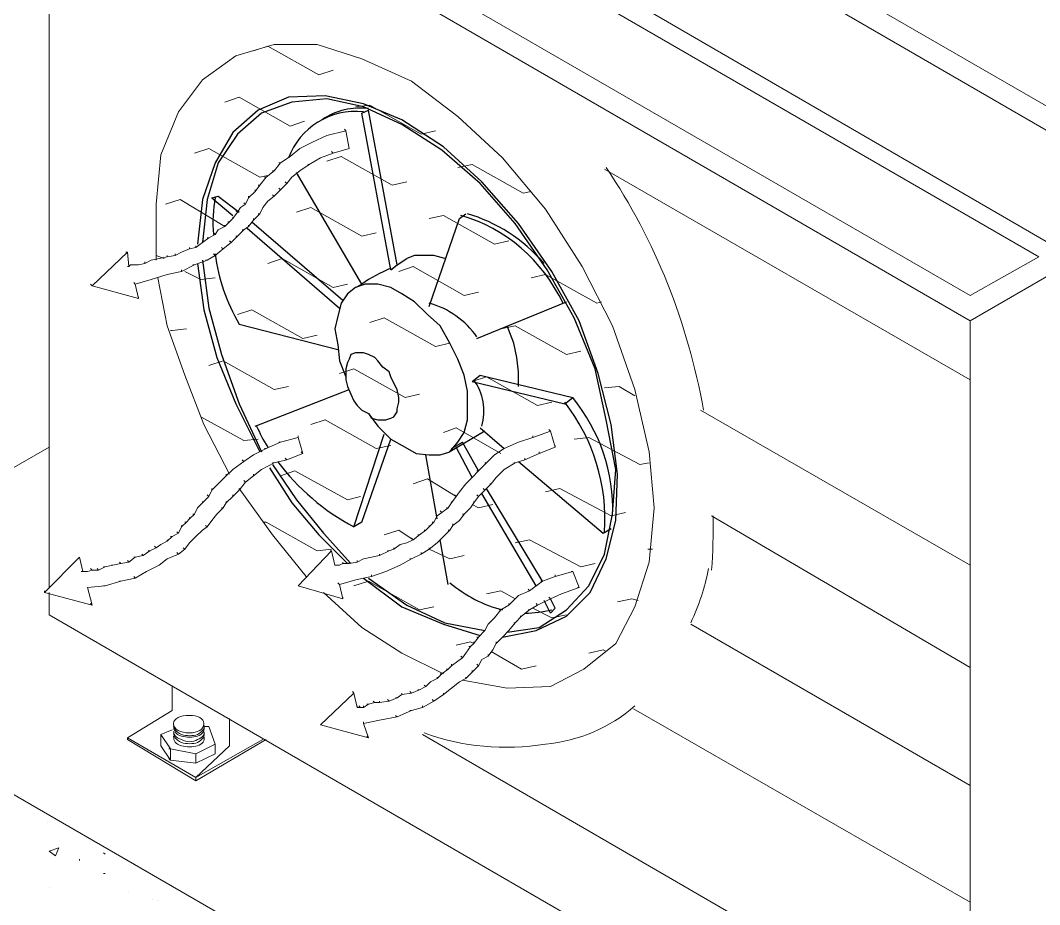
# Model space of a CAD drawing. Header units: millimetres. Extents: x 821 to 906, y 83 to 185.
# Drawn here: x 896.697 to 897.481, y 88.598 to 89.277 of the extents above; entities that cross this region are included whole.
import ezdxf

# ---------------------------------------------------------------- set-up
doc = ezdxf.new("R2010")
doc.units = ezdxf.units.MM
doc.layers.add('C.EMPOTRADO EN PARED Y TECHO', color=210, linetype='Continuous', lineweight=40)

# ---------------------------------------------------------------- blocks, each defined once
blk = doc.blocks.new('htrhfdhdfhfd')
at = {"color": 7, "linetype": 'Continuous', "lineweight": 5, "true_color": 0x000007}
for points in [[(462.9892, 127.1709), (462.8947, 127.1179), (463.8096, 126.5908)], [(462.8748, 127.1063), (463.788, 126.5776), (463.788, 126.5776)], [(462.777, 127.0483), (463.6886, 126.5195), (463.6886, 126.5195)], [(462.7555, 127.0383), (463.6704, 126.5096), (463.6704, 126.5096)], [(463.9455, 125.7836), (463.5991, 125.5847), (463.5991, 126.4433), (462.6427, 126.9969)], [(462.6427, 126.1665), (462.6427, 126.3604), (462.6427, 126.9969)], [(462.6858, 126.9969), (463.5991, 126.4698), (463.5991, 126.4698)], [(463.072, 126.0704), (463.1184, 126.0621), (463.1632, 126.0637), (463.198, 126.082), (463.2311, 126.1085), (463.251, 126.1466), (463.2659, 126.193), (463.2709, 126.2494), (463.2659, 126.3074), (463.251, 126.372), (463.2278, 126.4383), (463.1963, 126.4997), (463.1582, 126.5593), (463.1135, 126.6124), (463.0671, 126.6555), (463.019, 126.6919), (462.9676, 126.7151), (462.9212, 126.73), (462.8764, 126.73), (462.8367, 126.7184), (462.8019, 126.6936), (462.777, 126.6604), (462.7588, 126.6157), (462.7538, 126.5643), (462.7538, 126.5063)], [(463.072, 126.0704), (463.1184, 126.0621), (463.1632, 126.0637), (463.198, 126.082), (463.2311, 126.1085), (463.251, 126.1466), (463.2659, 126.193), (463.2709, 126.2494), (463.2659, 126.3074), (463.251, 126.372), (463.2278, 126.4383), (463.1963, 126.4997), (463.1582, 126.5593), (463.1135, 126.6124), (463.0671, 126.6555), (463.019, 126.6919), (462.9676, 126.7151), (462.9212, 126.73), (462.8764, 126.73), (462.8367, 126.7184), (462.8019, 126.6936), (462.777, 126.6604), (462.7588, 126.6157), (462.7538, 126.5643), (462.7538, 126.5063)], [(463.072, 126.0704), (463.1184, 126.0621), (463.1632, 126.0637), (463.198, 126.082), (463.2311, 126.1085), (463.251, 126.1466), (463.2659, 126.193), (463.2709, 126.2494), (463.2659, 126.3074), (463.251, 126.372), (463.2278, 126.4383), (463.1963, 126.4997), (463.1582, 126.5593), (463.1135, 126.6124), (463.0671, 126.6555), (463.019, 126.6919), (462.9676, 126.7151), (462.9212, 126.73), (462.8764, 126.73), (462.8367, 126.7184), (462.8019, 126.6936), (462.777, 126.6604), (462.7588, 126.6157), (462.7538, 126.5643), (462.7538, 126.5063)], [(462.8698, 126.7284), (462.8549, 126.7234), (462.8549, 126.7234)], [(462.9229, 126.6985), (462.8698, 126.7284), (462.8698, 126.7284)], [(462.9378, 126.7035), (462.9229, 126.6985), (462.9229, 126.6985)], [(462.84, 126.6753), (462.8251, 126.6704), (462.8251, 126.6704)], [(462.893, 126.6455), (462.84, 126.6753), (462.84, 126.6753)], [(462.9759, 126.6671), (462.961, 126.6654), (462.961, 126.6654)], [(463.0289, 126.6372), (462.9759, 126.6671), (462.9759, 126.6671)], [(462.9079, 126.6505), (462.893, 126.6455), (462.893, 126.6455)], [(463.0438, 126.6405), (463.0289, 126.6372), (463.0289, 126.6372)], [(463.9455, 126.6438), (463.5991, 126.4433), (463.5991, 126.4433)], [(462.8085, 126.6223), (462.7936, 126.6173), (462.7936, 126.6173)], [(462.8615, 126.5925), (462.8085, 126.6223), (462.8085, 126.6223)], [(462.9461, 126.614), (462.9311, 126.609), (462.9311, 126.609)], [(462.9991, 126.5842), (462.9461, 126.614), (462.9461, 126.614)], [(463.082, 126.6057), (463.0671, 126.6024), (463.0671, 126.6024)], [(463.135, 126.5759), (463.082, 126.6057), (463.082, 126.6057)], [(462.8698, 126.5941), (462.8615, 126.5925), (462.8615, 126.5925)], [(463.2195, 126.6008), (463.5991, 126.382), (463.5991, 126.382)], [(463.014, 126.5875), (462.9991, 126.5842), (462.9991, 126.5842)], [(463.1433, 126.5776), (463.135, 126.5759), (463.135, 126.5759)], [(462.7787, 126.5693), (462.7637, 126.5643), (462.7637, 126.5643)], [(462.8251, 126.5411), (462.7787, 126.5693), (462.7787, 126.5693)], [(462.9146, 126.561), (462.8997, 126.556), (462.8997, 126.556)], [(462.9676, 126.5311), (462.9146, 126.561), (462.9146, 126.561)], [(463.0521, 126.5527), (463.0372, 126.5494), (463.0372, 126.5494)], [(463.1052, 126.5229), (463.0521, 126.5527), (463.0521, 126.5527)], [(462.9825, 126.5345), (462.9676, 126.5311), (462.9676, 126.5311)], [(463.1201, 126.5262), (463.1052, 126.5229), (463.1052, 126.5229)], [(462.7621, 126.5079), (462.7538, 126.5113), (462.7538, 126.5113)], [(462.8847, 126.5079), (462.8698, 126.503), (462.8698, 126.503)], [(462.9378, 126.4781), (462.8847, 126.5079), (462.8847, 126.5079)], [(463.6704, 126.5096), (463.5991, 126.4698), (463.5991, 126.4698)], [(463.0206, 126.4997), (463.0057, 126.4947), (463.0057, 126.4947)], [(463.0737, 126.4698), (463.0206, 126.4997), (463.0206, 126.4997)], [(462.7555, 126.488), (462.7654, 126.4383), (462.7836, 126.3869), (462.8035, 126.3356), (462.83, 126.2842)], [(462.7555, 126.488), (462.7654, 126.4383), (462.7836, 126.3869), (462.8035, 126.3356), (462.83, 126.2842)], [(462.8002, 126.4864), (462.7836, 126.4947), (462.7836, 126.4947)], [(462.8151, 126.488), (462.8002, 126.4864), (462.8002, 126.4864)], [(463.1582, 126.4914), (463.1433, 126.488), (463.1433, 126.488)], [(463.2113, 126.4615), (463.1582, 126.4914), (463.1582, 126.4914)], [(462.9527, 126.4814), (462.9378, 126.4781), (462.9378, 126.4781)], [(463.0886, 126.4731), (463.0737, 126.4698), (463.0737, 126.4698)], [(462.8532, 126.4549), (462.8383, 126.4499), (462.8383, 126.4499)], [(462.9063, 126.4251), (462.8532, 126.4549), (462.8532, 126.4549)], [(463.2162, 126.4632), (463.2113, 126.4615), (463.2113, 126.4615)], [(462.9908, 126.4466), (462.9759, 126.4416), (462.9759, 126.4416)], [(463.0438, 126.4168), (462.9908, 126.4466), (462.9908, 126.4466)], [(462.7853, 126.435), (462.7704, 126.4334), (462.7704, 126.4334)], [(463.1267, 126.4383), (463.1118, 126.435), (463.1118, 126.435)], [(463.1798, 126.4085), (463.1267, 126.4383), (463.1267, 126.4383)], [(462.7704, 126.4334), (462.7687, 126.4334), (462.7687, 126.4334)], [(462.9212, 126.4284), (462.9063, 126.4251), (462.9063, 126.4251)], [(463.0588, 126.4201), (463.0438, 126.4168), (463.0438, 126.4168)], [(462.8234, 126.4019), (462.8085, 126.3969), (462.8085, 126.3969)], [(462.8764, 126.372), (462.8234, 126.4019), (462.8234, 126.4019)], [(463.1947, 126.4118), (463.1798, 126.4085), (463.1798, 126.4085)], [(462.9593, 126.3936), (462.9444, 126.3886), (462.9444, 126.3886)], [(463.0124, 126.3637), (462.9593, 126.3936), (462.9593, 126.3936)], [(463.0969, 126.3853), (463.082, 126.3803), (463.082, 126.3803)], [(463.1499, 126.3555), (463.0969, 126.3853), (463.0969, 126.3853)], [(462.8914, 126.3753), (462.8764, 126.372), (462.8764, 126.372)], [(463.2345, 126.3753), (463.2195, 126.3737), (463.2195, 126.3737)], [(463.251, 126.3654), (463.2345, 126.3753), (463.2345, 126.3753)], [(463.0273, 126.3671), (463.0124, 126.3637), (463.0124, 126.3637)], [(463.1648, 126.3588), (463.1499, 126.3555), (463.1499, 126.3555)], [(463.319, 126.3505), (463.5991, 126.1897), (463.5991, 126.1897)], [(462.845, 126.319), (462.8002, 126.3438), (462.8002, 126.3438)], [(462.9295, 126.3405), (462.9146, 126.3356), (462.9146, 126.3356)], [(462.9825, 126.3107), (462.9295, 126.3405), (462.9295, 126.3405)], [(463.0654, 126.3322), (463.0521, 126.3273), (463.0521, 126.3273)], [(463.1118, 126.3057), (463.0654, 126.3322), (463.0654, 126.3322)], [(462.8599, 126.3206), (462.845, 126.319), (462.845, 126.319)], [(463.203, 126.3223), (463.188, 126.3206), (463.188, 126.3206)], [(463.256, 126.2941), (463.203, 126.3223), (463.203, 126.3223)], [(462.6427, 126.3124), (462.3113, 126.1218), (463.5842, 125.3858)], [(462.9974, 126.314), (462.9825, 126.3107), (462.9825, 126.3107)], [(462.898, 126.2875), (462.8831, 126.2825), (462.8831, 126.2825)], [(462.9527, 126.2577), (462.898, 126.2875), (462.898, 126.2875)], [(463.2659, 126.2958), (463.256, 126.2941), (463.256, 126.2941)], [(463.0356, 126.2792), (463.0206, 126.2742), (463.0206, 126.2742)], [(463.0654, 126.261), (463.0356, 126.2792), (463.0356, 126.2792)], [(462.84, 126.2693), (462.8748, 126.2212), (462.9096, 126.1781)], [(462.84, 126.2693), (462.8748, 126.2212), (462.9096, 126.1781)], [(462.84, 126.2693), (462.8748, 126.2212), (462.9096, 126.1781)], [(463.1731, 126.2693), (463.1582, 126.2659), (463.1582, 126.2659)], [(463.2262, 126.2411), (463.1731, 126.2693), (463.1731, 126.2693)], [(462.9659, 126.261), (462.9527, 126.2577), (462.9527, 126.2577)], [(463.0886, 126.2494), (463.082, 126.2527), (463.082, 126.2527)], [(463.1035, 126.2527), (463.0886, 126.2494), (463.0886, 126.2494)], [(463.2411, 126.2444), (463.2262, 126.2411), (463.2262, 126.2411)], [(462.8682, 126.2345), (462.8648, 126.2345), (462.8648, 126.2345)], [(462.9212, 126.2046), (462.8682, 126.2345), (462.8682, 126.2345)], [(463.3306, 126.2411), (463.5991, 126.0836), (463.5991, 126.0836)], [(463.0057, 126.2262), (462.9908, 126.2212), (462.9908, 126.2212)], [(463.0206, 126.2162), (463.0057, 126.2262), (463.0057, 126.2262)], [(463.1416, 126.2162), (463.1267, 126.2129), (463.1267, 126.2129)], [(463.1947, 126.188), (463.1416, 126.2162), (463.1416, 126.2162)], [(462.9361, 126.2063), (462.9212, 126.2046), (462.9212, 126.2046)], [(463.0588, 126.1963), (463.0372, 126.2063), (463.0372, 126.2063)], [(463.2693, 126.2063), (463.2643, 126.2063), (463.2643, 126.2063)], [(463.0737, 126.1997), (463.0588, 126.1963), (463.0588, 126.1963)], [(463.2096, 126.1914), (463.1947, 126.188), (463.1947, 126.188)], [(462.9742, 126.1731), (462.9593, 126.1682), (462.9593, 126.1682)], [(463.0273, 126.1433), (462.9742, 126.1731), (462.9742, 126.1731)], [(462.6427, 126.1383), (462.6427, 126.1615), (462.6427, 126.1615)], [(462.9278, 126.1615), (462.9676, 126.1251), (463.009, 126.0985), (463.0521, 126.077)], [(462.9278, 126.1615), (462.9676, 126.1251), (463.009, 126.0985), (463.0521, 126.077)], [(462.9278, 126.1615), (462.9676, 126.1251), (463.009, 126.0985), (463.0521, 126.077)], [(463.1118, 126.1632), (463.0969, 126.1599), (463.0969, 126.1599)], [(463.1267, 126.1549), (463.1118, 126.1632), (463.1118, 126.1632)], [(463.2477, 126.1549), (463.2328, 126.1516), (463.2328, 126.1516)], [(463.2543, 126.1532), (463.2477, 126.1549), (463.2477, 126.1549)], [(463.5991, 125.5847), (462.6427, 126.1383), (462.6427, 126.1383)], [(463.0422, 126.1466), (463.0273, 126.1433), (463.0273, 126.1433)], [(463.1648, 126.135), (463.145, 126.145), (463.145, 126.145)], [(463.1798, 126.1383), (463.1648, 126.135), (463.1648, 126.135)], [(463.309, 126.1284), (463.5991, 125.961), (463.5991, 125.961)], [(463.0803, 126.1101), (463.0654, 126.1068), (463.0654, 126.1068)], [(463.0836, 126.1085), (463.0803, 126.1101), (463.0803, 126.1101)], [(463.1334, 126.082), (463.1019, 126.1002), (463.1019, 126.1002)], [(463.2179, 126.1019), (463.203, 126.0985), (463.203, 126.0985)], [(463.2212, 126.1002), (463.2179, 126.1019), (463.2179, 126.1019)], [(463.1483, 126.0853), (463.1334, 126.082), (463.1334, 126.082)], [(462.8648, 126.009), (462.7952, 125.9693), (462.724, 126.0107), (462.7704, 126.0389), (462.7704, 126.0637)], [(463.2494, 126.0405), (463.5991, 125.84), (463.5991, 125.84)], [(462.7952, 125.9693), (462.83, 126.0024), (462.83, 126.0306)], [(462.724, 126.0107), (462.724, 126.009), (462.724, 126.009)], [(463.0306, 126.014), (463.5991, 125.6842), (463.5991, 125.6842)], [(462.8682, 126.009), (462.7952, 125.9659), (462.724, 126.009)], [(462.7952, 125.9659), (462.7952, 125.9693), (462.7952, 125.9693)], [(462.6427, 125.893), (462.6527, 125.8963), (462.6527, 125.8963)], [(462.6494, 125.888), (462.6527, 125.8963), (462.6527, 125.8963)], [(462.6427, 125.893), (462.6494, 125.888), (462.6494, 125.888)], [(462.6742, 125.8831), (462.6742, 125.8847), (462.6742, 125.8847)], [(462.7008, 125.8897), (462.6991, 125.8914), (462.6991, 125.8914)], [(462.7008, 125.8698), (462.6991, 125.8698), (462.6991, 125.8698)]]:
    blk.add_lwpolyline(points, dxfattribs=at)
at = {"color": 7, "linetype": 'Continuous', "lineweight": -2, "true_color": 0x000007}
for points in [[(463.1135, 126.1151), (463.1483, 126.1218), (463.1798, 126.1367), (463.2046, 126.1615), (463.2212, 126.1963), (463.2311, 126.2361), (463.2328, 126.2842), (463.2262, 126.3356), (463.2129, 126.3886), (463.193, 126.4433), (463.1648, 126.4947), (463.13, 126.5444), (463.0919, 126.5875), (463.0521, 126.624), (463.009, 126.6521), (462.9693, 126.6687), (462.9295, 126.677), (462.8914, 126.6753), (462.8599, 126.6621), (462.8334, 126.6389), (462.8151, 126.6074), (462.8019, 126.5693), (462.7969, 126.5229)], [(463.1184, 126.1201), (463.1516, 126.1251), (463.1798, 126.1433), (463.203, 126.1682), (463.2195, 126.2013), (463.2278, 126.2427), (463.2311, 126.2892), (463.2212, 126.3405), (463.2096, 126.3936), (463.188, 126.4466), (463.1599, 126.4963), (463.1267, 126.5444), (463.0903, 126.5858), (463.0505, 126.6206), (463.009, 126.6472), (462.9693, 126.6654), (462.9311, 126.6737), (462.8947, 126.6704), (462.8632, 126.6588), (462.8383, 126.6372), (462.8184, 126.6074), (462.8068, 126.5693), (462.8019, 126.5245)], [(462.9676, 126.6588), (462.9742, 126.6621), (462.9742, 126.6621)], [(462.9974, 126.4963), (462.9676, 126.6588), (462.9676, 126.6588)], [(463.0041, 126.5013), (462.9742, 126.6621), (462.9742, 126.6621)], [(462.9676, 126.4814), (462.8997, 126.5974), (462.8997, 126.5974)], [(462.8118, 126.5709), (462.8184, 126.5726), (462.8184, 126.5726)], [(462.8184, 126.5726), (462.84, 126.556), (462.84, 126.556)], [(462.8118, 126.5709), (462.8334, 126.5527), (462.8334, 126.5527)], [(463.0687, 126.5494), (463.0753, 126.5543), (463.0753, 126.5543)], [(462.8483, 126.5394), (462.9444, 126.4566), (462.9444, 126.4566)], [(462.8532, 126.5461), (462.9477, 126.4648), (462.9477, 126.4648)], [(463.0372, 126.4582), (463.0687, 126.5494), (463.0687, 126.5494)], [(462.9974, 126.4963), (463.0041, 126.5013), (463.014, 126.5079)], [(463.0538, 126.5079), (463.0422, 126.5113), (463.0306, 126.5113), (463.0223, 126.5113), (463.014, 126.5079)], [(462.7969, 126.503), (462.8035, 126.4549), (462.8168, 126.4052), (462.8367, 126.3571), (462.8615, 126.3074)], [(462.8019, 126.5063), (462.8085, 126.4566), (462.8217, 126.4085), (462.84, 126.3571), (462.8632, 126.3074)], [(462.9742, 126.3472), (462.9842, 126.3339), (462.9974, 126.3206), (463.0124, 126.3124), (463.024, 126.3057), (463.0372, 126.3041), (463.0488, 126.3041), (463.0588, 126.3074), (463.0671, 126.3173), (463.0737, 126.3273), (463.077, 126.3405), (463.077, 126.3521), (463.077, 126.3704), (463.0737, 126.3869), (463.0671, 126.4035), (463.0588, 126.4201), (463.0488, 126.4383), (463.0356, 126.4499), (463.0223, 126.4632), (463.009, 126.4715), (462.9974, 126.4781), (462.9842, 126.4814), (462.9709, 126.4814), (462.961, 126.4781), (462.9527, 126.4715), (462.9461, 126.4615), (462.9427, 126.4483), (462.9394, 126.435), (462.9427, 126.4184), (462.9444, 126.4019), (462.951, 126.3853)], [(462.961, 126.4781), (462.9676, 126.4814), (462.9676, 126.4814)], [(463.0869, 126.4251), (463.1798, 126.4632), (463.1798, 126.4632)], [(462.84, 126.44), (462.9427, 126.4135), (462.9427, 126.4135)], [(463.13, 126.3753), (463.13, 126.3903), (463.1284, 126.4052), (463.1251, 126.4201), (463.1184, 126.4383)], [(463.082, 126.3803), (463.0903, 126.3869), (463.0903, 126.3869)], [(463.0903, 126.3869), (463.1864, 126.3637), (463.1864, 126.3637)], [(462.8566, 126.3339), (462.9543, 126.372), (462.9543, 126.372)], [(463.082, 126.3803), (463.1781, 126.3571), (463.1781, 126.3571)], [(463.1781, 126.3571), (463.1864, 126.3637), (463.1864, 126.3637)], [(463.0952, 126.3289), (463.0588, 126.3074), (463.0588, 126.3074)], [(463.0903, 126.3322), (463.1151, 126.3107), (463.1151, 126.3107)], [(462.9676, 126.2345), (462.9593, 126.2295), (462.9908, 126.3256)], [(462.9676, 126.2345), (462.9974, 126.3206), (462.9974, 126.3206)], [(463.0604, 126.3107), (463.072, 126.3173), (463.072, 126.3173)], [(463.0886, 126.2875), (463.072, 126.3173), (463.072, 126.3173)], [(463.082, 126.2809), (463.0654, 126.3124), (463.0654, 126.3124)], [(463.0455, 126.2378), (463.0339, 126.3041), (463.0339, 126.3041)], [(463.13, 126.2974), (463.2179, 126.2229), (463.2179, 126.2229)], [(462.8715, 126.2908), (462.8947, 126.2543), (462.9229, 126.2212), (462.9527, 126.1914)], [(462.8748, 126.2941), (462.8997, 126.2577), (462.9278, 126.2229), (462.956, 126.1914)], [(463.1483, 126.1682), (463.0919, 126.2643), (463.0919, 126.2643)], [(463.1549, 126.1731), (463.0969, 126.2693), (463.0969, 126.2693)], [(463.2179, 126.2229), (463.2262, 126.2278), (463.2262, 126.2278)], [(463.0571, 126.1698), (463.0488, 126.2162), (463.0488, 126.2162)], [(462.9693, 126.1764), (463.009, 126.1466), (463.0521, 126.1284), (463.0903, 126.1168)], [(462.9742, 126.1764), (463.014, 126.1483), (463.0538, 126.13), (463.0952, 126.1218)], [(463.1632, 126.14), (463.1566, 126.1532), (463.1566, 126.1532)], [(463.1682, 126.145), (463.1632, 126.1549), (463.1632, 126.1549)], [(463.1632, 126.14), (463.1682, 126.145), (463.1682, 126.145)]]:
    blk.add_lwpolyline(points, dxfattribs=at)
at = {"color": 7, "linetype": 'Continuous', "lineweight": 9, "true_color": 0x000007}
for points in [[(462.8648, 126.561), (462.8698, 126.5676), (462.8764, 126.5726), (462.8831, 126.5792), (462.8897, 126.5858), (462.8947, 126.5925), (462.903, 126.5991), (462.9129, 126.6057), (462.9245, 126.6124), (462.9378, 126.6173), (462.9543, 126.6223), (462.951, 126.6405), (462.9311, 126.6356), (462.9162, 126.6289), (462.903, 126.6223), (462.893, 126.614), (462.8831, 126.6074), (462.8764, 126.5991), (462.8682, 126.5925), (462.8615, 126.5842), (462.8566, 126.5776), (462.8499, 126.5709), (462.8466, 126.5643), (462.8416, 126.561), (462.8383, 126.556), (462.8334, 126.5494), (462.83, 126.5461), (462.8251, 126.5411), (462.8184, 126.5378), (462.8151, 126.5328), (462.8085, 126.5295), (462.8019, 126.5245), (462.7952, 126.5195), (462.7886, 126.5179), (462.7803, 126.5146), (462.7737, 126.5113), (462.7654, 126.5096), (462.7571, 126.5079), (462.7488, 126.5063), (462.7422, 126.503), (462.7356, 126.5013), (462.7322, 126.5013), (462.7273, 126.5013), (462.7256, 126.4997), (462.724, 126.5146), (462.6875, 126.4798), (462.7356, 126.4665), (462.7322, 126.4814), (462.7488, 126.4864), (462.7654, 126.4914), (462.7803, 126.4947), (462.7936, 126.5013), (462.8068, 126.5063), (462.8151, 126.5113), (462.8234, 126.5179), (462.8317, 126.5245), (462.8383, 126.5311), (462.845, 126.5378), (462.8499, 126.5411), (462.8549, 126.5477), (462.8615, 126.5543)], [(462.9311, 126.6356), (462.9311, 126.6356)], [(462.9162, 126.6289), (462.9162, 126.6289)], [(462.893, 126.614), (462.893, 126.614)], [(462.903, 126.6223), (462.903, 126.6223)], [(462.9543, 126.6223), (462.9543, 126.6223)], [(462.9245, 126.6124), (462.9245, 126.6124)], [(462.8947, 126.5925), (462.8947, 126.5925)], [(462.903, 126.5991), (462.903, 126.5991)], [(462.8416, 126.561), (462.8416, 126.561)], [(462.8698, 126.5676), (462.8698, 126.5676)], [(462.8184, 126.5378), (462.8184, 126.5378)], [(462.7571, 126.5079), (462.7571, 126.5079)], [(462.7803, 126.5146), (462.7803, 126.5146)], [(462.7273, 126.5013), (462.7273, 126.5013)], [(462.7356, 126.5013), (462.7356, 126.5013)], [(462.7488, 126.5063), (462.7488, 126.5063)], [(462.7654, 126.4914), (462.7654, 126.4914)], [(462.7488, 126.4864), (462.7488, 126.4864)], [(463.0803, 126.2494), (463.0836, 126.2543), (463.0886, 126.261), (463.0952, 126.2676), (463.1019, 126.2742), (463.1068, 126.2809), (463.1151, 126.2892), (463.1267, 126.2958), (463.1367, 126.2991), (463.1516, 126.3057), (463.1682, 126.3124), (463.1632, 126.3289), (463.145, 126.3223), (463.13, 126.3173), (463.1151, 126.3107), (463.1052, 126.3041), (463.0969, 126.2958), (463.0886, 126.2875), (463.082, 126.2809), (463.0753, 126.2742), (463.0687, 126.2659), (463.0654, 126.261), (463.0604, 126.2543), (463.0571, 126.2494), (463.0505, 126.2444), (463.0455, 126.2411), (463.0422, 126.2345), (463.0372, 126.2295), (463.0339, 126.2262), (463.0273, 126.2212), (463.0206, 126.2162), (463.014, 126.2129), (463.0074, 126.2113), (463.0008, 126.2063), (462.9958, 126.2046), (462.9858, 126.1997), (462.9776, 126.198), (462.9693, 126.1963), (462.9626, 126.193), (462.9543, 126.1914), (462.9477, 126.1914), (462.9444, 126.1897), (462.9427, 126.1897), (462.9394, 126.1897), (462.9361, 126.2046), (462.9013, 126.1682), (462.9477, 126.1549), (462.9444, 126.1698), (462.9626, 126.1748), (462.9776, 126.1781), (462.9925, 126.1831), (463.0074, 126.1897), (463.019, 126.1963), (463.0289, 126.2013), (463.0372, 126.2063), (463.0455, 126.2129), (463.0521, 126.2195), (463.0588, 126.2262), (463.0621, 126.2311), (463.0687, 126.2361), (463.0737, 126.2427)], [(462.8168, 126.2427), (462.8234, 126.2494), (462.8267, 126.2543), (462.8334, 126.261), (462.84, 126.2676), (462.8466, 126.2759), (462.8549, 126.2825), (462.8632, 126.2892), (462.8764, 126.2958), (462.8897, 126.2991), (462.9063, 126.3057), (462.9013, 126.3223), (462.8831, 126.3173), (462.8682, 126.3107), (462.8549, 126.3041), (462.845, 126.2974), (462.8334, 126.2892), (462.8267, 126.2825), (462.8184, 126.2742), (462.8118, 126.2676), (462.8085, 126.261), (462.8019, 126.2543), (462.7969, 126.2494), (462.7936, 126.2427), (462.7886, 126.2378), (462.7853, 126.2345), (462.7803, 126.2295), (462.777, 126.2229), (462.7704, 126.2195), (462.7654, 126.2146), (462.7588, 126.2113), (462.7538, 126.2079), (462.7472, 126.2046), (462.7405, 126.1997), (462.7322, 126.198), (462.7256, 126.193), (462.7173, 126.1914), (462.709, 126.1897), (462.7008, 126.188), (462.6941, 126.1847), (462.6875, 126.1847), (462.6825, 126.1831), (462.6792, 126.1831), (462.6776, 126.1831), (462.6742, 126.198), (462.6378, 126.1615), (462.6875, 126.1483), (462.6825, 126.1665), (462.7008, 126.1682), (462.7173, 126.1731), (462.7322, 126.1764), (462.7438, 126.1831), (462.7571, 126.1897), (462.7654, 126.1963), (462.777, 126.2013), (462.7836, 126.2063), (462.7886, 126.2129), (462.7952, 126.2195), (462.8019, 126.2262), (462.8068, 126.2295), (462.8118, 126.2361)], [(463.13, 126.3173), (463.13, 126.3173)], [(463.1151, 126.3107), (463.1151, 126.3107)], [(462.8549, 126.3041), (462.8549, 126.3041)], [(463.1052, 126.3041), (463.1052, 126.3041)], [(462.8334, 126.2892), (462.8334, 126.2892)], [(462.8632, 126.2892), (462.8632, 126.2892)], [(463.1151, 126.2892), (463.1151, 126.2892)], [(463.082, 126.2809), (463.082, 126.2809)], [(463.1068, 126.2809), (463.1068, 126.2809)], [(462.8184, 126.2742), (462.8184, 126.2742)], [(463.0687, 126.2659), (463.0687, 126.2659)], [(463.0753, 126.2742), (463.0753, 126.2742)], [(462.7969, 126.2494), (462.7969, 126.2494)], [(462.8118, 126.2361), (462.8118, 126.2361)], [(463.0455, 126.2411), (463.0455, 126.2411)], [(463.0687, 126.2361), (463.0687, 126.2361)], [(462.8019, 126.2262), (462.8019, 126.2262)], [(462.7886, 126.2129), (462.7886, 126.2129)], [(462.7952, 126.2195), (462.7952, 126.2195)], [(463.014, 126.2129), (463.014, 126.2129)], [(463.0455, 126.2129), (463.0455, 126.2129)], [(463.0521, 126.2195), (463.0521, 126.2195)], [(462.7588, 126.2113), (462.7588, 126.2113)], [(463.0074, 126.2113), (463.0074, 126.2113)], [(462.6742, 126.198), (462.6742, 126.198)], [(462.7654, 126.1963), (462.7654, 126.1963)], [(462.9693, 126.1963), (462.9693, 126.1963)], [(462.9776, 126.198), (462.9776, 126.198)], [(462.6825, 126.1831), (462.6825, 126.1831)], [(462.7438, 126.1831), (462.7438, 126.1831)], [(462.7571, 126.1897), (462.7571, 126.1897)], [(463.1035, 126.1019), (463.1068, 126.1085), (463.1135, 126.1151), (463.1201, 126.1218), (463.1267, 126.13), (463.1334, 126.1367), (463.1416, 126.1433), (463.1499, 126.1483), (463.1632, 126.1549), (463.1748, 126.1599), (463.193, 126.1665), (463.1864, 126.1831), (463.1682, 126.1781), (463.1549, 126.1731), (463.1416, 126.1632), (463.13, 126.1582), (463.1201, 126.1483), (463.1118, 126.1433), (463.1052, 126.135), (463.0985, 126.1284), (463.0952, 126.1218), (463.0886, 126.1151), (463.0836, 126.1085), (463.0803, 126.1052), (463.0753, 126.0985), (463.072, 126.0936), (463.0671, 126.0903), (463.0604, 126.0853), (463.0571, 126.082), (463.0505, 126.077), (463.0455, 126.072), (463.0389, 126.0687), (463.0339, 126.0637), (463.0273, 126.0604), (463.019, 126.0571), (463.009, 126.0555), (463.0041, 126.0521), (462.9958, 126.0488), (462.9858, 126.0472), (462.9809, 126.0472), (462.9742, 126.0455), (462.9693, 126.0422), (462.9659, 126.0422), (462.9626, 126.0422), (462.9593, 126.0571), (462.9245, 126.024), (462.9742, 126.0107), (462.9693, 126.0256), (462.9858, 126.0289), (463.0041, 126.0322), (463.019, 126.0389), (463.0306, 126.0422), (463.0422, 126.0488), (463.0521, 126.0555), (463.0604, 126.0621), (463.0687, 126.0687), (463.0753, 126.072), (463.082, 126.0787), (463.0886, 126.0853), (463.0919, 126.0919), (463.0985, 126.0952)], [(462.9394, 126.1897), (462.9394, 126.1897)], [(462.9925, 126.1831), (462.9925, 126.1831)], [(463.0074, 126.1897), (463.0074, 126.1897)], [(462.9626, 126.1748), (462.9626, 126.1748)], [(462.6825, 126.1665), (462.6825, 126.1665)], [(462.9013, 126.1682), (462.9013, 126.1682)], [(463.1748, 126.1599), (463.1748, 126.1599)], [(463.13, 126.1582), (463.13, 126.1582)], [(463.0985, 126.1284), (463.0985, 126.1284)], [(463.1052, 126.135), (463.1052, 126.135)], [(463.1201, 126.1218), (463.1201, 126.1218)], [(463.1135, 126.1151), (463.1135, 126.1151)], [(463.0753, 126.0985), (463.0753, 126.0985)], [(463.0671, 126.0903), (463.0671, 126.0903)], [(463.0919, 126.0919), (463.0919, 126.0919)], [(463.0389, 126.0687), (463.0389, 126.0687)], [(463.0687, 126.0687), (463.0687, 126.0687)], [(463.0604, 126.0621), (463.0604, 126.0621)], [(462.9245, 126.024), (462.9245, 126.024)], [(462.9858, 126.0289), (462.9858, 126.0289)], [(462.7687, 125.9991), (462.7588, 126.014), (462.7588, 126.0024), (462.7687, 125.9875)], [(462.7588, 126.014), (462.7588, 126.014)], [(462.7952, 125.9941), (462.7687, 125.9991), (462.7687, 125.9875), (462.7952, 125.9842)], [(462.7952, 125.9842), (462.7952, 125.9842)]]:
    blk.add_lwpolyline(points, close=True, dxfattribs=at)
for points in [[(462.951, 126.6405), (462.9494, 126.6422), (462.9494, 126.6422)], [(462.9378, 126.6173), (462.9361, 126.619), (462.9361, 126.619)], [(462.8831, 126.6074), (462.8814, 126.6074), (462.8814, 126.6074)], [(462.9129, 126.6057), (462.9113, 126.6057), (462.9113, 126.6057)], [(462.8682, 126.5925), (462.8665, 126.5925), (462.8665, 126.5925)], [(462.8764, 126.5991), (462.8748, 126.5991), (462.8748, 126.5991)], [(462.8615, 126.5842), (462.8599, 126.5842), (462.8599, 126.5842)], [(462.8897, 126.5858), (462.888, 126.5875), (462.888, 126.5875)], [(462.8499, 126.5709), (462.8499, 126.5726), (462.8499, 126.5726)], [(462.8566, 126.5776), (462.8566, 126.5792), (462.8566, 126.5792)], [(462.8764, 126.5726), (462.8748, 126.5742), (462.8748, 126.5742)], [(462.8831, 126.5792), (462.8814, 126.5809), (462.8814, 126.5809)], [(462.8466, 126.5643), (462.845, 126.5659), (462.845, 126.5659)], [(462.8334, 126.5494), (462.8334, 126.551), (462.8334, 126.551)], [(462.8383, 126.556), (462.8367, 126.5577), (462.8367, 126.5577)], [(462.8615, 126.5543), (462.8599, 126.5543), (462.8599, 126.5543)], [(462.8251, 126.5411), (462.8251, 126.5427), (462.8251, 126.5427)], [(462.83, 126.5461), (462.8284, 126.5461), (462.8284, 126.5461)], [(462.8499, 126.5411), (462.8499, 126.5427), (462.8499, 126.5427)], [(462.8549, 126.5477), (462.8549, 126.5494), (462.8549, 126.5494)], [(462.8085, 126.5295), (462.8068, 126.5295), (462.8068, 126.5295)], [(462.8151, 126.5328), (462.8135, 126.5345), (462.8135, 126.5345)], [(462.8383, 126.5311), (462.8367, 126.5311), (462.8367, 126.5311)], [(462.845, 126.5378), (462.8433, 126.5378), (462.8433, 126.5378)], [(462.7886, 126.5179), (462.7886, 126.5195), (462.7886, 126.5195)], [(462.7952, 126.5195), (462.7952, 126.5212), (462.7952, 126.5212)], [(462.8019, 126.5245), (462.8019, 126.5262), (462.8019, 126.5262)], [(462.8234, 126.5179), (462.8217, 126.5195), (462.8217, 126.5195)], [(462.8317, 126.5245), (462.83, 126.5262), (462.83, 126.5262)], [(462.724, 126.5146), (462.7223, 126.5146), (462.7223, 126.5146)], [(462.7654, 126.5096), (462.7654, 126.5113), (462.7654, 126.5113)], [(462.7737, 126.5113), (462.7737, 126.5129), (462.7737, 126.5129)], [(462.8151, 126.5113), (462.8135, 126.5129), (462.8135, 126.5129)], [(462.7256, 126.4997), (462.724, 126.4997), (462.724, 126.4997)], [(462.7322, 126.5013), (462.7306, 126.5013), (462.7306, 126.5013)], [(462.7422, 126.503), (462.7422, 126.5046), (462.7422, 126.5046)], [(462.7936, 126.5013), (462.7919, 126.5013), (462.7919, 126.5013)], [(462.8068, 126.5063), (462.8052, 126.5063), (462.8052, 126.5063)], [(462.7803, 126.4947), (462.7803, 126.4963), (462.7803, 126.4963)], [(462.6875, 126.4798), (462.6858, 126.4814), (462.6858, 126.4814)], [(462.7322, 126.4814), (462.7306, 126.4831), (462.7306, 126.4831)], [(462.7356, 126.4665), (462.7356, 126.4682), (462.7356, 126.4682)], [(463.1632, 126.3289), (463.1615, 126.3306), (463.1615, 126.3306)], [(462.8831, 126.3173), (462.8814, 126.3173), (462.8814, 126.3173)], [(462.9013, 126.3223), (462.9013, 126.324), (462.9013, 126.324)], [(463.145, 126.3223), (463.145, 126.324), (463.145, 126.324)], [(462.8682, 126.3107), (462.8665, 126.3107), (462.8665, 126.3107)], [(462.9063, 126.3057), (462.9046, 126.3074), (462.9046, 126.3074)], [(463.1516, 126.3057), (463.1516, 126.3074), (463.1516, 126.3074)], [(463.1682, 126.3124), (463.1682, 126.314), (463.1682, 126.314)], [(462.845, 126.2974), (462.8433, 126.2991), (462.8433, 126.2991)], [(462.8897, 126.2991), (462.888, 126.3008), (462.888, 126.3008)], [(463.1367, 126.2991), (463.1367, 126.3008), (463.1367, 126.3008)], [(462.8764, 126.2958), (462.8748, 126.2958), (462.8748, 126.2958)], [(463.0886, 126.2875), (463.0869, 126.2875), (463.0869, 126.2875)], [(463.0969, 126.2958), (463.0952, 126.2958), (463.0952, 126.2958)], [(463.1267, 126.2958), (463.1251, 126.2958), (463.1251, 126.2958)], [(462.8267, 126.2825), (462.8267, 126.2842), (462.8267, 126.2842)], [(462.8466, 126.2759), (462.845, 126.2776), (462.845, 126.2776)], [(462.8549, 126.2825), (462.8549, 126.2842), (462.8549, 126.2842)], [(462.8118, 126.2676), (462.8118, 126.2693), (462.8118, 126.2693)], [(462.84, 126.2676), (462.84, 126.2693), (462.84, 126.2693)], [(463.0952, 126.2676), (463.0936, 126.2693), (463.0936, 126.2693)], [(463.1019, 126.2742), (463.1002, 126.2742), (463.1002, 126.2742)], [(462.8019, 126.2543), (462.8019, 126.256), (462.8019, 126.256)], [(462.8085, 126.261), (462.8068, 126.2626), (462.8068, 126.2626)], [(462.8267, 126.2543), (462.8267, 126.256), (462.8267, 126.256)], [(462.8334, 126.261), (462.8334, 126.2626), (462.8334, 126.2626)], [(463.0604, 126.2543), (463.0604, 126.256), (463.0604, 126.256)], [(463.0654, 126.261), (463.0637, 126.2626), (463.0637, 126.2626)], [(463.0836, 126.2543), (463.0836, 126.256), (463.0836, 126.256)], [(463.0886, 126.261), (463.0869, 126.2626), (463.0869, 126.2626)], [(462.8234, 126.2494), (462.8217, 126.2494), (462.8217, 126.2494)], [(463.0505, 126.2444), (463.0488, 126.2461), (463.0488, 126.2461)], [(463.0571, 126.2494), (463.0555, 126.2494), (463.0555, 126.2494)], [(462.7853, 126.2345), (462.7836, 126.2345), (462.7836, 126.2345)], [(462.7886, 126.2378), (462.7886, 126.2394), (462.7886, 126.2394)], [(462.7936, 126.2427), (462.7919, 126.2427), (462.7919, 126.2427)], [(463.0422, 126.2345), (463.0405, 126.2345), (463.0405, 126.2345)], [(463.0621, 126.2311), (463.0621, 126.2328), (463.0621, 126.2328)], [(463.0737, 126.2427), (463.072, 126.2427), (463.072, 126.2427)], [(462.777, 126.2229), (462.7753, 126.2245), (462.7753, 126.2245)], [(462.7803, 126.2295), (462.7803, 126.2311), (462.7803, 126.2311)], [(462.8068, 126.2295), (462.8052, 126.2311), (462.8052, 126.2311)], [(463.0339, 126.2262), (463.0322, 126.2262), (463.0322, 126.2262)], [(463.0372, 126.2295), (463.0372, 126.2311), (463.0372, 126.2311)], [(463.0588, 126.2262), (463.0571, 126.2262), (463.0571, 126.2262)], [(462.7654, 126.2146), (462.7654, 126.2162), (462.7654, 126.2162)], [(462.7704, 126.2195), (462.7687, 126.2195), (462.7687, 126.2195)], [(463.0206, 126.2162), (463.019, 126.2179), (463.019, 126.2179)], [(463.0273, 126.2212), (463.0256, 126.2212), (463.0256, 126.2212)], [(462.7405, 126.1997), (462.7389, 126.2013), (462.7389, 126.2013)], [(462.7472, 126.2046), (462.7455, 126.2046), (462.7455, 126.2046)], [(462.7538, 126.2079), (462.7521, 126.2096), (462.7521, 126.2096)], [(462.777, 126.2013), (462.7753, 126.203), (462.7753, 126.203)], [(462.7836, 126.2063), (462.782, 126.2079), (462.782, 126.2079)], [(462.9361, 126.2046), (462.9345, 126.2046), (462.9345, 126.2046)], [(462.9858, 126.1997), (462.9858, 126.2013), (462.9858, 126.2013)], [(462.9958, 126.2046), (462.9941, 126.2046), (462.9941, 126.2046)], [(463.0008, 126.2063), (463.0008, 126.2079), (463.0008, 126.2079)], [(463.0289, 126.2013), (463.0289, 126.203), (463.0289, 126.203)], [(463.0372, 126.2063), (463.0372, 126.2079), (463.0372, 126.2079)], [(462.7173, 126.1914), (462.7157, 126.193), (462.7157, 126.193)], [(462.7256, 126.193), (462.724, 126.1947), (462.724, 126.1947)], [(462.7322, 126.198), (462.7306, 126.198), (462.7306, 126.198)], [(462.9477, 126.1914), (462.9477, 126.193), (462.9477, 126.193)], [(462.9543, 126.1914), (462.9543, 126.193), (462.9543, 126.193)], [(462.9626, 126.193), (462.9626, 126.1947), (462.9626, 126.1947)], [(463.019, 126.1963), (463.0173, 126.1963), (463.0173, 126.1963)], [(462.6776, 126.1831), (462.6759, 126.1831), (462.6759, 126.1831)], [(462.6792, 126.1831), (462.6776, 126.1831), (462.6776, 126.1831)], [(462.6875, 126.1847), (462.6858, 126.1864), (462.6858, 126.1864)], [(462.6941, 126.1847), (462.6925, 126.1864), (462.6925, 126.1864)], [(462.7008, 126.188), (462.6991, 126.188), (462.6991, 126.188)], [(462.709, 126.1897), (462.7074, 126.1897), (462.7074, 126.1897)], [(462.9427, 126.1897), (462.9411, 126.1897), (462.9411, 126.1897)], [(462.9444, 126.1897), (462.9427, 126.1897), (462.9427, 126.1897)], [(462.9776, 126.1781), (462.9776, 126.1798), (462.9776, 126.1798)], [(463.1682, 126.1781), (463.1682, 126.1798), (463.1682, 126.1798)], [(463.1864, 126.1831), (463.1847, 126.1831), (463.1847, 126.1831)], [(462.7173, 126.1731), (462.7157, 126.1731), (462.7157, 126.1731)], [(462.7322, 126.1764), (462.7306, 126.1781), (462.7306, 126.1781)], [(462.9444, 126.1698), (462.9427, 126.1715), (462.9427, 126.1715)], [(463.1549, 126.1731), (463.1532, 126.1731), (463.1532, 126.1731)], [(462.6378, 126.1615), (462.6378, 126.1632), (462.6378, 126.1632)], [(462.7008, 126.1682), (462.6991, 126.1682), (462.6991, 126.1682)], [(463.1416, 126.1632), (463.14, 126.1648), (463.14, 126.1648)], [(463.193, 126.1665), (463.1914, 126.1665), (463.1914, 126.1665)], [(462.6875, 126.1483), (462.6858, 126.1499), (462.6858, 126.1499)], [(462.9477, 126.1549), (462.9477, 126.1566), (462.9477, 126.1566)], [(463.1201, 126.1483), (463.1201, 126.1499), (463.1201, 126.1499)], [(463.1499, 126.1483), (463.1483, 126.1499), (463.1483, 126.1499)], [(463.1632, 126.1549), (463.1615, 126.1566), (463.1615, 126.1566)], [(463.1118, 126.1433), (463.1101, 126.1433), (463.1101, 126.1433)], [(463.1416, 126.1433), (463.14, 126.1433), (463.14, 126.1433)], [(463.1267, 126.13), (463.1251, 126.13), (463.1251, 126.13)], [(463.1334, 126.1367), (463.1317, 126.1367), (463.1317, 126.1367)], [(463.0952, 126.1218), (463.0936, 126.1218), (463.0936, 126.1218)], [(463.0836, 126.1085), (463.0836, 126.1101), (463.0836, 126.1101)], [(463.0886, 126.1151), (463.0869, 126.1151), (463.0869, 126.1151)], [(463.1068, 126.1085), (463.1068, 126.1101), (463.1068, 126.1101)], [(463.072, 126.0936), (463.0704, 126.0952), (463.0704, 126.0952)], [(463.0803, 126.1052), (463.0787, 126.1052), (463.0787, 126.1052)], [(463.0985, 126.0952), (463.0985, 126.0969), (463.0985, 126.0969)], [(463.0604, 126.0853), (463.0604, 126.0869), (463.0604, 126.0869)], [(463.0886, 126.0853), (463.0869, 126.0869), (463.0869, 126.0869)], [(463.0505, 126.077), (463.0488, 126.077), (463.0488, 126.077)], [(463.0571, 126.082), (463.0555, 126.082), (463.0555, 126.082)], [(463.082, 126.0787), (463.082, 126.0803), (463.082, 126.0803)], [(463.0339, 126.0637), (463.0322, 126.0654), (463.0322, 126.0654)], [(463.0455, 126.072), (463.0455, 126.0737), (463.0455, 126.0737)], [(463.0753, 126.072), (463.0753, 126.0737), (463.0753, 126.0737)], [(462.9593, 126.0571), (462.9577, 126.0588), (462.9577, 126.0588)], [(463.009, 126.0555), (463.009, 126.0571), (463.009, 126.0571)], [(463.019, 126.0571), (463.0173, 126.0588), (463.0173, 126.0588)], [(463.0273, 126.0604), (463.0256, 126.0604), (463.0256, 126.0604)], [(463.0521, 126.0555), (463.0521, 126.0571), (463.0521, 126.0571)], [(462.9626, 126.0422), (462.9626, 126.0438), (462.9626, 126.0438)], [(462.9659, 126.0422), (462.9643, 126.0438), (462.9643, 126.0438)], [(462.9693, 126.0422), (462.9693, 126.0438), (462.9693, 126.0438)], [(462.9742, 126.0455), (462.9726, 126.0455), (462.9726, 126.0455)], [(462.9809, 126.0472), (462.9792, 126.0488), (462.9792, 126.0488)], [(462.9858, 126.0472), (462.9858, 126.0488), (462.9858, 126.0488)], [(462.9958, 126.0488), (462.9941, 126.0505), (462.9941, 126.0505)], [(463.0041, 126.0521), (463.0024, 126.0521), (463.0024, 126.0521)], [(463.0306, 126.0422), (463.0306, 126.0438), (463.0306, 126.0438)], [(463.0422, 126.0488), (463.0405, 126.0505), (463.0405, 126.0505)], [(463.0041, 126.0322), (463.0024, 126.0339), (463.0024, 126.0339)], [(463.019, 126.0389), (463.0173, 126.0389), (463.0173, 126.0389)], [(462.7952, 125.9941), (462.8151, 126.0041), (462.8085, 126.0223), (462.8035, 126.0223)], [(462.9693, 126.0256), (462.9693, 126.0273), (462.9693, 126.0273)], [(462.7704, 126.019), (462.7588, 126.014), (462.7687, 125.9991), (462.7952, 125.9941), (462.8151, 126.0041)], [(462.9742, 126.0107), (462.9726, 126.0124), (462.9726, 126.0124)], [(462.7588, 126.0024), (462.7588, 126.0041), (462.7588, 126.0041)], [(462.7952, 125.9842), (462.8151, 125.9941), (462.8151, 126.0041)], [(462.7687, 125.9991), (462.7671, 125.9991), (462.7671, 125.9991)], [(462.7687, 125.9875), (462.7671, 125.9892), (462.7671, 125.9892)], [(462.7687, 125.9875), (462.7671, 125.9892), (462.7671, 125.9892)]]:
    blk.add_lwpolyline(points, dxfattribs=at)
at = {"color": 7, "linetype": 'Continuous', "lineweight": 5, "true_color": 0x000007}
for points in [[(462.83, 126.2842), (462.8035, 126.3356), (462.7836, 126.3869), (462.7654, 126.4383), (462.7555, 126.488), (462.7654, 126.4383), (462.7836, 126.3869), (462.8035, 126.3356)], [(462.6411, 125.9229), (462.6411, 125.9229)], [(462.6427, 125.8549), (462.6427, 125.8549)], [(462.7256, 125.8499), (462.7256, 125.8499)], [(462.7505, 125.8433), (462.7505, 125.8433)], [(462.7555, 125.8416), (462.7555, 125.8416)]]:
    blk.add_lwpolyline(points, close=True, dxfattribs=at)
at = {"color": 7, "linetype": 'Continuous', "lineweight": -2, "true_color": 0x000007}
blk.add_lwpolyline([(462.9974, 126.3422), (463.0008, 126.3438), (463.0041, 126.3488), (463.0041, 126.3521), (463.0057, 126.3588), (463.0057, 126.3637), (463.0041, 126.372), (463.0008, 126.3787), (462.9974, 126.3853), (462.9958, 126.3903), (462.9892, 126.3952), (462.9842, 126.4019), (462.9809, 126.4052), (462.9742, 126.4085), (462.9693, 126.4101), (462.9659, 126.4101), (462.961, 126.4101), (462.956, 126.4085), (462.9543, 126.4035), (462.9527, 126.4002), (462.951, 126.3936), (462.951, 126.3886), (462.951, 126.382), (462.9527, 126.3753), (462.956, 126.3671), (462.9593, 126.3604), (462.9626, 126.3555), (462.9676, 126.3505), (462.9742, 126.3472), (462.9776, 126.3422), (462.9842, 126.3405), (462.9892, 126.3405), (462.9925, 126.3405)], close=True, dxfattribs=at)
for points in [[(462.9693, 126.6604), (462.9345, 126.6637), (462.903, 126.6438), (462.8914, 126.6124)], [(462.9742, 126.6637), (462.9577, 126.6654), (462.9411, 126.6621), (462.9262, 126.6521)], [(462.8151, 126.5709), (462.8135, 126.5593), (462.8118, 126.5461), (462.8135, 126.5328)], [(463.1764, 126.4615), (463.1549, 126.5063), (463.1168, 126.5394), (463.0704, 126.5527)], [(463.1566, 126.503), (463.135, 126.5278), (463.1068, 126.5461), (463.077, 126.5543)], [(462.8151, 126.5129), (462.8184, 126.4864), (462.8267, 126.4632), (462.84, 126.44)], [(462.9974, 126.498), (462.9875, 126.493), (462.9759, 126.488), (462.9676, 126.4814)], [(463.0869, 126.4267), (463.0753, 126.4433), (463.0571, 126.4566), (463.0372, 126.4615)], [(463.0919, 126.3339), (463.0969, 126.3505), (463.0936, 126.3687), (463.0836, 126.382)], [(463.2278, 126.2411), (463.2295, 126.2858), (463.2146, 126.3289), (463.1864, 126.3637)], [(463.2195, 126.2245), (463.2229, 126.2726), (463.2079, 126.3206), (463.1781, 126.3588)], [(462.8582, 126.3339), (462.8615, 126.3273), (462.8648, 126.319), (462.8698, 126.3124)], [(462.8798, 126.2974), (462.9013, 126.2693), (462.9278, 126.2461), (462.9593, 126.2295)], [(463.0588, 126.1715), (463.0753, 126.1582), (463.0936, 126.1483), (463.1135, 126.1433)], [(463.1367, 126.14), (463.1466, 126.14), (463.1549, 126.1416), (463.1648, 126.1433)]]:
    blk.add_open_spline(points, degree=3, dxfattribs=at)
at = {"color": 7, "linetype": 'Continuous', "lineweight": 5, "true_color": 0x000007}
for points in [[(463.3223, 126.3505), (463.3057, 126.4416), (463.2726, 126.5262), (463.2212, 126.6024)], [(463.3306, 126.1847), (463.3322, 126.203), (463.3322, 126.2212), (463.3322, 126.2411)], [(463.309, 126.13), (463.3173, 126.1483), (463.324, 126.1665), (463.3273, 126.1864)], [(463.1582, 126.0041), (463.193, 126.0074), (463.2245, 126.0206), (463.251, 126.0438)], [(463.0322, 126.0157), (463.072, 126.0008), (463.1151, 125.9974), (463.1582, 126.0041)]]:
    blk.add_open_spline(points, degree=3, dxfattribs=at)
at = {"color": 7, "linetype": 'Continuous', "lineweight": 9, "true_color": 0x000007}
for points, knots in [([(462.772, 126.0256), (462.772, 126.019), (462.7787, 126.0157), (462.7886, 126.0157), (462.7886, 126.0157), (462.7969, 126.0157), (462.8035, 126.019), (462.8035, 126.0256), (462.8035, 126.0256), (462.8035, 126.0306), (462.7969, 126.0339), (462.7886, 126.0339), (462.7886, 126.0339), (462.7787, 126.0339), (462.772, 126.0306), (462.772, 126.0256)], [0, 0, 0, 0, 0.0625, 0.0625, 0.0625, 0.062501, 0.125, 0.125, 0.125, 0.125001, 0.1875, 0.1875, 0.1875, 0.187501, 1, 1, 1, 1]), ([(462.772, 126.024), (462.772, 126.0206), (462.7737, 126.0173), (462.7803, 126.014), (462.7803, 126.014), (462.7853, 126.0124), (462.7919, 126.0124), (462.7969, 126.014), (462.7969, 126.014), (462.8019, 126.0173), (462.8052, 126.0206), (462.8035, 126.024)], [0, 0, 0, 0, 0.083333, 0.083333, 0.083333, 0.083334, 0.166667, 0.166667, 0.166667, 0.166668, 1, 1, 1, 1]), ([(462.772, 126.0223), (462.772, 126.019), (462.7737, 126.014), (462.7803, 126.0124), (462.7803, 126.0124), (462.7853, 126.0107), (462.7919, 126.0107), (462.7969, 126.0124), (462.7969, 126.0124), (462.8019, 126.014), (462.8052, 126.019), (462.8035, 126.0223)], [0, 0, 0, 0, 0.083333, 0.083333, 0.083333, 0.083334, 0.166667, 0.166667, 0.166667, 0.166668, 1, 1, 1, 1]), ([(462.772, 126.0173), (462.772, 126.014), (462.7737, 126.0107), (462.7803, 126.009), (462.7803, 126.009), (462.7853, 126.0057), (462.7919, 126.0057), (462.7969, 126.009), (462.7969, 126.009), (462.8019, 126.0107), (462.8052, 126.014), (462.8035, 126.0173)], [0, 0, 0, 0, 0.083333, 0.083333, 0.083333, 0.083334, 0.166667, 0.166667, 0.166667, 0.166668, 1, 1, 1, 1]), ([(462.772, 126.0157), (462.772, 126.0124), (462.7737, 126.009), (462.7803, 126.0057), (462.7803, 126.0057), (462.7853, 126.0041), (462.7919, 126.0041), (462.7969, 126.0057), (462.7969, 126.0057), (462.8019, 126.009), (462.8052, 126.0124), (462.8035, 126.0157)], [0, 0, 0, 0, 0.083333, 0.083333, 0.083333, 0.083334, 0.166667, 0.166667, 0.166667, 0.166668, 1, 1, 1, 1]), ([(462.772, 126.0124), (462.772, 126.0074), (462.7737, 126.0041), (462.7803, 126.0024), (462.7803, 126.0024), (462.7853, 126.0008), (462.7919, 126.0008), (462.7969, 126.0024), (462.7969, 126.0024), (462.8019, 126.0041), (462.8052, 126.0074), (462.8035, 126.0124)], [0, 0, 0, 0, 0.083333, 0.083333, 0.083333, 0.083334, 0.166667, 0.166667, 0.166667, 0.166668, 1, 1, 1, 1])]:
    blk.add_open_spline(points, degree=3, knots=knots, dxfattribs=at)

msp = doc.modelspace()

# ---------------------------------------------------------------- block references
at = {"layer": 'C.EMPOTRADO EN PARED Y TECHO', "lineweight": 25, "xscale": 0.7403935568954524, "yscale": 0.7403935568954524, "zscale": 0.7403935568954524}
msp.add_blockref('htrhfdhdfhfd', (554.18148, -4.57126), dxfattribs=at)

doc.saveas('drawing.dxf')
